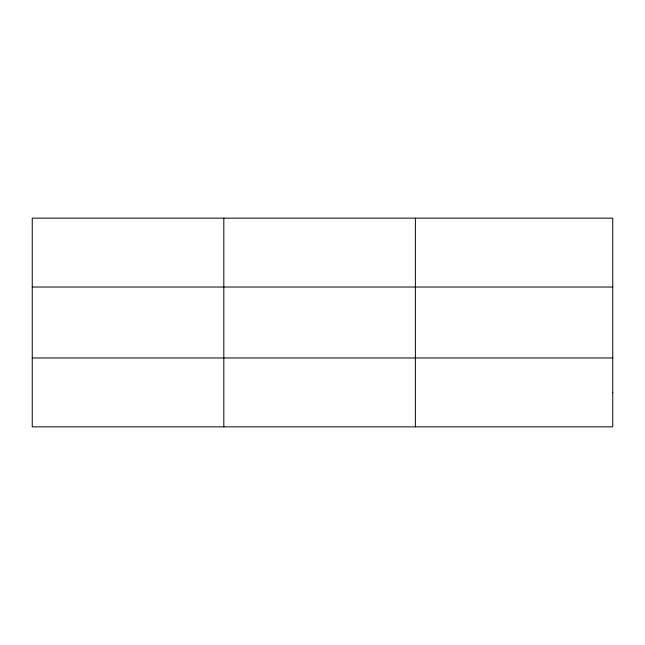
<?xml version="1.0" encoding="UTF-8"?>
<svg xmlns="http://www.w3.org/2000/svg" width="645" height="645" viewBox="0 0 645 645"><rect width="100%" height="100%" fill="white"/><g stroke="black" fill="none" stroke-linecap="round" stroke-linejoin="round"><path stroke-width="0.97" d="M223.815 218.147L223.815 426.853M415.38 218.147L415.38 426.853M32.25 287.025L612.75 287.025M32.25 357.975L612.75 357.975M612.75 392.418L612.75 426.853L32.25 426.853L32.25 218.147L612.75 218.147L612.75 392.418"/></g></svg>
